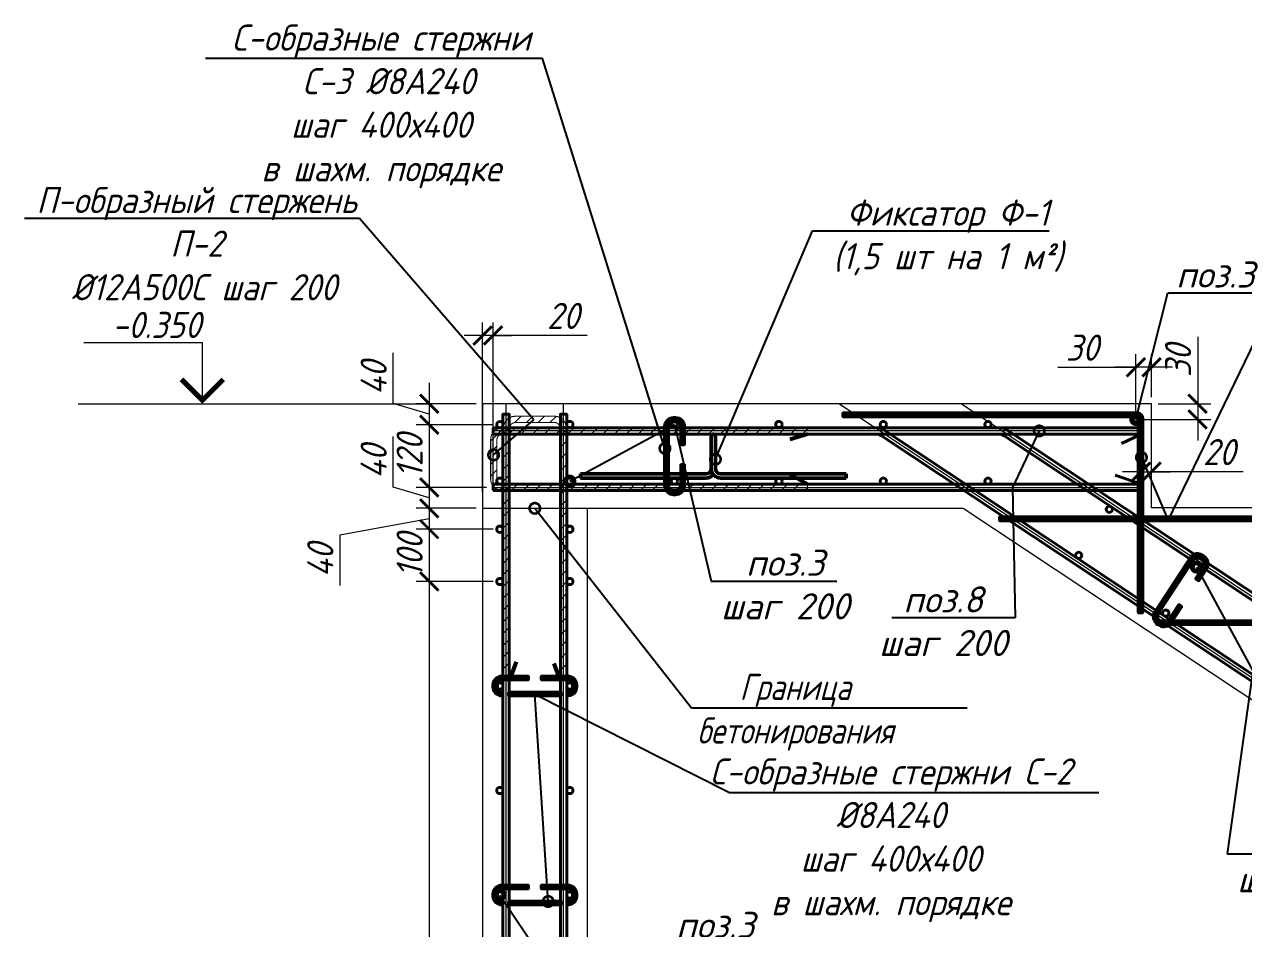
# Model space of a CAD drawing. Header units: millimetres. Extents: x 504091 to 2165846, y 135022 to 442887.
# Drawn here: x 1337389 to 1339722, y 226477 to 228207 of the extents above; entities that cross this region are included whole.
import ezdxf
from ezdxf import colors
from ezdxf.entities.mleader import LeaderData, LeaderLine
from ezdxf.math import Vec2, Vec3

# ---------------------------------------------------------------- set-up
doc = ezdxf.new("R2010")
doc.units = ezdxf.units.MM
doc.layers.get('Defpoints').update_dxf_attribs({"color": 255})
doc.layers.add('!Defpoints', color=255, linetype='Continuous', lineweight=5, plot=False)
for name, color, linetype, lineweight in [('Арматура 12', 26, 'Continuous', 50), ('К_Арматура 8', 134, 'Continuous', 50), ('КР_Арматура 12', 174, 'Continuous', 40), ('Монолит тонкий', 204, 'Continuous', 9), ('Размер', 7, 'Continuous', 13), ('размеры', 7, 'Continuous', 9), ('Размеры КР', 164, 'Continuous', 9)]:
    doc.layers.add(name, color=color, linetype=linetype, lineweight=lineweight)
doc.layers.add('Контур', color=7, linetype='Continuous')
doc.styles.add('GOST 2.304_new', font='isocpeur.ttf', dxfattribs={"width": 0.9, "oblique": 15})
doc.linetypes.add('зигзаг', pattern='A,0.00254,-5.08,[131,ltypeshp.shx,S=5.08,R=0,X=-5.08,Y=0],-10.16,[131,ltypeshp.shx,S=5.08,R=180,X=5.08,Y=0],-5.08', length=20.32254)
doc.dimstyles.new('SPDS 1_20', dxfattribs={"dimscale": 20, "dimtxt": 2.5, "dimasz": 1.77, "dimexe": 1.25, "dimexo": 0.625, "dimtad": 1, "dimdec": 0, "dimrnd": 0.001, "dimtxsty": 'GOST 2.304_new', "dimblk": 'ARCHTICK', "dimcen": 2.5, "dimdle": 2, "dimclrt": 256, "dimadec": 0, "dimazin": 2, "dimtfac": 0.75, "dimtdec": 0, "dimtmove": 1, "dimatfit": 3, "dimfxl": 0, "dimtolj": 1, "dimlwd": 9, "dimlwe": 9, "dimarcsym": 0})

# ---------------------------------------------------------------- blocks, each defined once
blk = doc.blocks.new('A$C22cdb02d')
at = {"layer": 'К_Арматура 8', "ltscale": 40}
for p, q in [((241.9, 72), (241.9, 10)), ((249.9, 72), (249.9, 10)), ((-8.1, 0), (231.9, 0)), ((-8.1, 0), (-8.1, -8)), ((-8.1, -8), (231.9, -8)), ((499.9, 0), (259.9, 0)), ((499.9, -8), (259.9, -8)), ((499.9, 0), (499.9, -8))]:
    blk.add_line(p, q, dxfattribs=at)
for centre, radius, start, end in [((245.9, 72), 4, 0, 180), ((231.9, 10), 10, 270, 0), ((231.9, 10), 18, 270, 0), ((259.9, 10), 10, 180, 270), ((259.9, 10), 18, 218.9424, 270)]:
    blk.add_arc(centre, radius, start, end, dxfattribs=at)
blk = doc.blocks.new('_DotSmall')
at = {"color": 0, "linetype": 'ByBlock', "lineweight": 35, "const_width": 0.5}
blk.add_lwpolyline([(-0.0625, 0, 1), (0.0625, 0, 1)], format="xyb", close=True, dxfattribs=at)
blk = doc.blocks.new('_ArchTick')
at = {"color": 0, "linetype": 'ByBlock', "const_width": 0.15}
blk.add_lwpolyline([(-0.5, -0.5), (0.5, 0.5)], dxfattribs=at)
blk = doc.blocks.new('*D3734')
at = {"layer": 'Defpoints', "color": 0, "lineweight": 20, "transparency": 16777216}
for p in [(1339515.8, 227550.9), (1339545.8, 227481), (1339515.8, 227451)]:
    blk.add_point(p, dxfattribs=at)
at = {"layer": 'Контур', "color": 0, "lineweight": 9, "transparency": 16777216}
for p, q in [((1339515.8, 227463.5), (1339515.8, 227575.9)), ((1339545.8, 227493.5), (1339545.8, 227575.9)), ((1339366.8, 227550.9), (1339515.8, 227550.9)), ((1339585.8, 227550.9), (1339475.8, 227550.9))]:
    blk.add_line(p, q, dxfattribs=at)
at = {"layer": 'Контур', "color": 0, "lineweight": 9, "transparency": 16777216, "xscale": 35.4, "yscale": 35.4, "zscale": 35.4, "rotation": 180}
blk.add_blockref('_ArchTick', (1339515.8, 227550.9), dxfattribs=at)
at = {"layer": 'Контур', "color": 0, "lineweight": 9, "transparency": 16777216, "xscale": 35.4, "yscale": 35.4, "zscale": 35.4}
blk.add_blockref('_ArchTick', (1339545.8, 227550.9), dxfattribs=at)
at = {"layer": 'Контур', "lineweight": 20, "transparency": 16777216, "insert": (1339413, 227588.4), "char_height": 50, "attachment_point": 5, "style": 'GOST 2.304_new'}
blk.add_mtext('\\A1;30', dxfattribs=at)
blk = doc.blocks.new('*D3735')
at = {"layer": 'Defpoints', "color": 0, "lineweight": 20, "transparency": 16777216}
for p in [(1339545.8, 227481), (1339515.8, 227451), (1339634.1, 227451)]:
    blk.add_point(p, dxfattribs=at)
at = {"layer": 'Контур', "color": 0, "lineweight": 9, "transparency": 16777216}
for p, q in [((1339634.1, 227609.4), (1339634.1, 227481)), ((1339634.1, 227521), (1339634.1, 227411)), ((1339558.3, 227481), (1339659.1, 227481)), ((1339528.3, 227451), (1339659.1, 227451))]:
    blk.add_line(p, q, dxfattribs=at)
at = {"layer": 'Контур', "color": 0, "lineweight": 9, "transparency": 16777216, "xscale": 35.4, "yscale": 35.4, "zscale": 35.4}
for p, rotation in [((1339634.1, 227481), 90), ((1339634.1, 227451), 270)]:
    blk.add_blockref('_ArchTick', p, dxfattribs=dict(at, rotation=rotation))
at = {"layer": 'Контур', "lineweight": 20, "transparency": 16777216, "insert": (1339596.6, 227563.2), "char_height": 50, "attachment_point": 5, "rotation": 90, "style": 'GOST 2.304_new'}
blk.add_mtext('\\A1;30', dxfattribs=at)
blk = doc.blocks.new('*D3763')
at = {"layer": 'Defpoints', "color": 0, "lineweight": 20, "transparency": 16777216}
for p in [(1338265.8, 227481), (1338163.7, 227441), (1338298.8, 227441)]:
    blk.add_point(p, dxfattribs=at)
at = {"layer": 'Размеры КР', "color": 0, "lineweight": 9, "transparency": 16777216}
for p, q in [((1338094.9, 227481.6), (1338094.9, 227578.5)), ((1338163.7, 227521), (1338163.7, 227401)), ((1338163.7, 227461), (1338094.9, 227481.6)), ((1338253.3, 227481), (1338138.7, 227481)), ((1338286.3, 227441), (1338138.7, 227441))]:
    blk.add_line(p, q, dxfattribs=at)
at = {"layer": 'Размеры КР', "color": 0, "lineweight": 9, "transparency": 16777216, "xscale": 35.4, "yscale": 35.4, "zscale": 35.4}
for p, rotation in [((1338163.7, 227481), 90), ((1338163.7, 227441), 270)]:
    blk.add_blockref('_ArchTick', p, dxfattribs=dict(at, rotation=rotation))
at = {"layer": 'Размеры КР', "lineweight": 20, "transparency": 16777216, "insert": (1338057.4, 227530.1), "char_height": 50, "attachment_point": 5, "rotation": 90, "style": 'GOST 2.304_new'}
blk.add_mtext('\\A1;40', dxfattribs=at)
blk = doc.blocks.new('*D3764')
at = {"layer": 'Defpoints', "color": 0, "lineweight": 20, "transparency": 16777216}
for p in [(1338298.8, 227441), (1338163.7, 227321), (1338285.8, 227321)]:
    blk.add_point(p, dxfattribs=at)
at = {"layer": 'Размеры КР', "color": 0, "lineweight": 9, "transparency": 16777216}
for p, q in [((1338163.7, 227481), (1338163.7, 227281)), ((1338286.3, 227441), (1338138.7, 227441)), ((1338273.3, 227321), (1338138.7, 227321))]:
    blk.add_line(p, q, dxfattribs=at)
at = {"layer": 'Размеры КР', "color": 0, "lineweight": 9, "transparency": 16777216, "xscale": 35.4, "yscale": 35.4, "zscale": 35.4}
for p, rotation in [((1338163.7, 227441), 90), ((1338163.7, 227321), 270)]:
    blk.add_blockref('_ArchTick', p, dxfattribs=dict(at, rotation=rotation))
at = {"layer": 'Размеры КР', "lineweight": 20, "transparency": 16777216, "insert": (1338126.2, 227381), "char_height": 50, "attachment_point": 5, "rotation": 90, "style": 'GOST 2.304_new'}
blk.add_mtext('\\A1;120', dxfattribs=at)
blk = doc.blocks.new('*D3765')
at = {"layer": 'Defpoints', "color": 0, "lineweight": 20, "transparency": 16777216}
for p in [(1338285.8, 227321), (1338163.7, 227281), (1338265.8, 227281)]:
    blk.add_point(p, dxfattribs=at)
at = {"layer": 'Размеры КР', "color": 0, "lineweight": 9, "transparency": 16777216}
for p, q in [((1338094.9, 227321.6), (1338094.9, 227418.5)), ((1338163.7, 227361), (1338163.7, 227241)), ((1338163.7, 227301), (1338094.9, 227321.6)), ((1338273.3, 227321), (1338138.7, 227321)), ((1338253.3, 227281), (1338138.7, 227281))]:
    blk.add_line(p, q, dxfattribs=at)
at = {"layer": 'Размеры КР', "color": 0, "lineweight": 9, "transparency": 16777216, "xscale": 35.4, "yscale": 35.4, "zscale": 35.4}
for p, rotation in [((1338163.7, 227321), 90), ((1338163.7, 227281), 270)]:
    blk.add_blockref('_ArchTick', p, dxfattribs=dict(at, rotation=rotation))
at = {"layer": 'Размеры КР', "lineweight": 20, "transparency": 16777216, "insert": (1338057.4, 227370.1), "char_height": 50, "attachment_point": 5, "rotation": 90, "style": 'GOST 2.304_new'}
blk.add_mtext('\\A1;40', dxfattribs=at)
blk = doc.blocks.new('*D3766')
at = {"layer": 'Defpoints', "color": 0, "lineweight": 20, "transparency": 16777216}
for p in [(1338265.8, 227281), (1338163.7, 227241), (1338298.8, 227241)]:
    blk.add_point(p, dxfattribs=at)
at = {"layer": 'Размеры КР', "color": 0, "lineweight": 9, "transparency": 16777216}
for p, q in [((1338163.7, 227321), (1338163.7, 227201)), ((1338253.3, 227281), (1338138.7, 227281)), ((1338163.7, 227261), (1337992.8, 227229.8)), ((1337992.8, 227229.8), (1337992.8, 227133)), ((1338286.3, 227241), (1338138.7, 227241))]:
    blk.add_line(p, q, dxfattribs=at)
at = {"layer": 'Размеры КР', "color": 0, "lineweight": 9, "transparency": 16777216, "xscale": 35.4, "yscale": 35.4, "zscale": 35.4}
for p, rotation in [((1338163.7, 227281), 90), ((1338163.7, 227241), 270)]:
    blk.add_blockref('_ArchTick', p, dxfattribs=dict(at, rotation=rotation))
at = {"layer": 'Размеры КР', "lineweight": 20, "transparency": 16777216, "insert": (1337955.3, 227181.4), "char_height": 50, "attachment_point": 5, "rotation": 90, "style": 'GOST 2.304_new'}
blk.add_mtext('\\A1;40', dxfattribs=at)
blk = doc.blocks.new('*D3767')
at = {"layer": 'Defpoints', "color": 0, "lineweight": 20, "transparency": 16777216}
for p in [(1338298.8, 227241), (1338163.7, 227141), (1338298.8, 227141)]:
    blk.add_point(p, dxfattribs=at)
at = {"layer": 'Размеры КР', "color": 0, "lineweight": 9, "transparency": 16777216}
for p, q in [((1338163.7, 227281), (1338163.7, 227101)), ((1338286.3, 227241), (1338138.7, 227241)), ((1338286.3, 227141), (1338138.7, 227141))]:
    blk.add_line(p, q, dxfattribs=at)
at = {"layer": 'Размеры КР', "color": 0, "lineweight": 9, "transparency": 16777216, "xscale": 35.4, "yscale": 35.4, "zscale": 35.4}
for p, rotation in [((1338163.7, 227241), 90), ((1338163.7, 227141), 270)]:
    blk.add_blockref('_ArchTick', p, dxfattribs=dict(at, rotation=rotation))
at = {"layer": 'Размеры КР', "lineweight": 20, "transparency": 16777216, "insert": (1338126.2, 227191), "char_height": 50, "attachment_point": 5, "rotation": 90, "style": 'GOST 2.304_new'}
blk.add_mtext('\\A1;100', dxfattribs=at)
blk = doc.blocks.new('*D3768')
at = {"layer": 'Defpoints', "color": 0, "lineweight": 20, "transparency": 16777216}
for p in [(1338298.8, 227141), (1338163.7, 224941), (1338298.8, 224941)]:
    blk.add_point(p, dxfattribs=at)
at = {"layer": 'Размеры КР', "color": 0, "lineweight": 9, "transparency": 16777216}
for p, q in [((1338163.7, 227181), (1338163.7, 224901)), ((1338286.3, 227141), (1338138.7, 227141)), ((1338286.3, 224941), (1338138.7, 224941))]:
    blk.add_line(p, q, dxfattribs=at)
at = {"layer": 'Размеры КР', "color": 0, "lineweight": 9, "transparency": 16777216, "xscale": 35.4, "yscale": 35.4, "zscale": 35.4}
for p, rotation in [((1338163.7, 227141), 90), ((1338163.7, 224941), 270)]:
    blk.add_blockref('_ArchTick', p, dxfattribs=dict(at, rotation=rotation))
at = {"layer": 'Размеры КР', "lineweight": 20, "transparency": 16777216, "insert": (1338126.2, 226041), "char_height": 50, "attachment_point": 5, "rotation": 90, "style": 'GOST 2.304_new'}
blk.add_mtext('\\A1;200х11=2200', dxfattribs=at)
blk = doc.blocks.new('*D3772')
at = {"layer": 'Defpoints', "color": 0, "lineweight": 20, "transparency": 16777216}
for p in [(1339545.8, 227351.1), (1339525.8, 227321), (1339545.8, 227321)]:
    blk.add_point(p, dxfattribs=at)
at = {"layer": 'Размеры КР', "color": 0, "lineweight": 9, "transparency": 16777216}
for p, q in [((1339525.8, 227333.5), (1339525.8, 227376.1)), ((1339545.8, 227333.5), (1339545.8, 227376.1)), ((1339525.8, 227351.1), (1339490.4, 227351.1)), ((1339525.8, 227351.1), (1339545.8, 227351.1)), ((1339525.8, 227351.1), (1339545.8, 227351.1)), ((1339545.8, 227351.1), (1339581.2, 227351.1)), ((1339721.2, 227351.1), (1339545.8, 227351.1))]:
    blk.add_line(p, q, dxfattribs=at)
at = {"layer": 'Размеры КР', "color": 0, "lineweight": 9, "transparency": 16777216, "xscale": 35.4, "yscale": 35.4, "zscale": 35.4}
blk.add_blockref('_ArchTick', (1339525.8, 227351.1), dxfattribs=at)
at = {"layer": 'Размеры КР', "color": 0, "lineweight": 9, "transparency": 16777216, "xscale": 35.4, "yscale": 35.4, "zscale": 35.4, "rotation": 180}
blk.add_blockref('_ArchTick', (1339545.8, 227351.1), dxfattribs=at)
at = {"layer": 'Размеры КР', "lineweight": 20, "transparency": 16777216, "insert": (1339675, 227388.6), "char_height": 50, "attachment_point": 5, "style": 'GOST 2.304_new'}
blk.add_mtext('\\A1;20', dxfattribs=at)
blk = doc.blocks.new('*D3773')
at = {"layer": 'Defpoints', "color": 0, "lineweight": 20, "transparency": 16777216}
for p in [(1338265.8, 227611.7), (1338265.8, 227299.7), (1338285.8, 227315)]:
    blk.add_point(p, dxfattribs=at)
at = {"layer": 'Размеры КР', "color": 0, "lineweight": 9, "transparency": 16777216}
for p, q in [((1338265.8, 227312.2), (1338265.8, 227636.7)), ((1338285.8, 227327.5), (1338285.8, 227636.7)), ((1338265.8, 227611.7), (1338230.4, 227611.7)), ((1338285.8, 227611.7), (1338265.8, 227611.7)), ((1338285.8, 227611.7), (1338265.8, 227611.7)), ((1338285.8, 227611.7), (1338321.2, 227611.7)), ((1338466.1, 227611.7), (1338285.8, 227611.7))]:
    blk.add_line(p, q, dxfattribs=at)
at = {"layer": 'Размеры КР', "color": 0, "lineweight": 9, "transparency": 16777216, "xscale": 35.4, "yscale": 35.4, "zscale": 35.4}
blk.add_blockref('_ArchTick', (1338265.8, 227611.7), dxfattribs=at)
at = {"layer": 'Размеры КР', "color": 0, "lineweight": 9, "transparency": 16777216, "xscale": 35.4, "yscale": 35.4, "zscale": 35.4, "rotation": 180}
blk.add_blockref('_ArchTick', (1338285.8, 227611.7), dxfattribs=at)
at = {"layer": 'Размеры КР', "lineweight": 20, "transparency": 16777216, "insert": (1338419.9, 227649.2), "char_height": 50, "attachment_point": 5, "style": 'GOST 2.304_new'}
blk.add_mtext('\\A1;20', dxfattribs=at)

msp = doc.modelspace()

# ---------------------------------------------------------------- hatches: boundary and pattern name
at = {"layer": 'Размер', "lineweight": 13, "transparency": 33554687}
h = msp.add_hatch(dxfattribs=at)
h.set_pattern_fill('ANSI31', color=256, scale=5)
h.set_pattern_definition([(45, (182659.534, -3054.369), (-11.22532015, 11.22532015), [])])
edge = h.paths.add_edge_path()
edge.add_line((1338328.009, 227457.0795), (1338403.8043, 227457.0795))
edge.add_arc((1338403.8043, 227435.1795), 21.9, 360, 450, ccw=False)
edge.add_line((1338425.7043, 227435.1795), (1338427.0468, 226950.9774))
edge.add_line((1338427.0468, 226950.9774), (1338415.0469, 226950.9502))
edge.add_line((1338415.0469, 226950.9502), (1338413.7043, 227435.1795))
edge.add_arc((1338403.8043, 227435.1795), 9.9, 360, 450)
edge.add_line((1338403.8043, 227445.0795), (1338328.009, 227445.0795))
edge.add_arc((1338328.009, 227435.1795), 9.9, 450, 540)
edge.add_line((1338318.109, 227435.1795), (1338317.0469, 226950.9794))
edge.add_line((1338317.0469, 226950.9794), (1338305.0468, 226950.9771))
edge.add_line((1338305.0468, 226950.9771), (1338306.109, 227435.1795))
edge.add_arc((1338328.009, 227435.1795), 21.9, 450, 540, ccw=False)
h = msp.add_hatch(dxfattribs=at)
h.set_pattern_fill('ANSI31', color=256, scale=5)
h.set_pattern_definition([(45, (184348.144, -2836.369), (-11.22532015, 11.22532015), [])])
edge = h.paths.add_edge_path()
edge.add_line((1338887.3783, 227434.7107), (1338303.1762, 227434.5837))
edge.add_arc((1338303.1762, 227412.6837), 21.9, 90, 180)
edge.add_line((1338281.2762, 227412.6837), (1338281.2762, 227336.8885))
edge.add_arc((1338303.1762, 227336.8885), 21.9, 180, 270)
edge.add_line((1338303.1762, 227314.9885), (1338887.3783, 227314.9885))
edge.add_line((1338887.3783, 227314.9885), (1338887.3783, 227326.9885))
edge.add_line((1338887.3783, 227326.9885), (1338303.1762, 227326.9885))
edge.add_arc((1338303.1762, 227336.8885), 9.9, 180, 270, ccw=False)
edge.add_line((1338293.2762, 227336.8885), (1338293.2762, 227412.6837))
edge.add_arc((1338303.1762, 227412.6837), 9.9, 90, 180, ccw=False)
edge.add_line((1338303.1762, 227422.5837), (1338887.3783, 227422.7107))
edge.add_line((1338887.3783, 227422.7107), (1338887.3783, 227434.7107))

# ---------------------------------------------------------------- linework, layer by layer
at = {"layer": '!Defpoints', "lineweight": 15, "ltscale": 100}
for p, q in [((1339182.4705, 227480.9783), (1343100.7874, 224881.8281)), ((1339525.7874, 227428.9885), (1338285.7874, 227428.9885)), ((1338285.7874, 227320.9885), (1339525.7874, 227320.9885))]:
    msp.add_line(p, q, dxfattribs=at)
for points in [[(1346005.7874, 224630.7752), (1338330.7874, 224630.7752, -0.414213562), (1338310.7874, 224650.7752), (1338310.7874, 227480.9783)], [(1346005.7874, 224630.7752), (1338440.7874, 224630.7752, -0.414213562), (1338420.7874, 224650.7752), (1338420.7874, 227480.9783)], [(1342716.7874, 224630.7752, 0.400138882), (1342740.7874, 224655.2602), (1342740.7874, 224964.6275), (1338947.2938, 227480.9783)]]:
    msp.add_lwpolyline(points, format="xyb", dxfattribs=at)
at = {"layer": 'Арматура 12', "lineweight": 53, "ltscale": 20}
for p, q in [((1338887.3783, 227422.9885), (1338853.5272, 227412.9142)), ((1338887.3783, 227326.9885), (1338854.7723, 227344.979)), ((1338317.0468, 226950.9771), (1338330.4195, 226987.2758)), ((1338415.0469, 226950.9504), (1338402.5513, 226983.9716))]:
    msp.add_line(p, q, dxfattribs=at)
for points in [[(1339515.7874, 227456.9783), (1338956.3389, 227456.9783), (1338956.3389, 227462.9783), (1339517.7874, 227462.9783, -0.414213562), (1339527.7874, 227452.9783), (1339527.7874, 227081.8974), (1339521.7874, 227081.8974), (1339521.7874, 227450.9783)], [(1338620.9466, 227434.9885, -0.47562841), (1338631.2499, 227447.5059), (1338635.0952, 227447.5059, -0.414213562), (1338645.5952, 227437.0059), (1338645.5952, 227403.9655), (1338651.5952, 227403.9655), (1338651.5952, 227437.0059, 0.414213562), (1338635.0952, 227453.5059), (1338631.2499, 227453.5059, 0.450483028), (1338614.8563, 227434.9885, 0.242110317)], [(1338614.7499, 227326.602), (1338614.7499, 227324.8459, 0.414213562), (1338631.2499, 227308.3459), (1338635.0952, 227308.3459, 0.414213562), (1338651.5952, 227324.8459), (1338651.5952, 227363.7758), (1338645.5952, 227363.7758), (1338645.5952, 227324.8459, -0.414213562), (1338635.0952, 227314.3459), (1338631.2499, 227314.3459, -0.414213562), (1338620.7499, 227324.8459), (1338620.7499, 227326.602)], [(1339815.7874, 227257.9783), (1339256.3389, 227257.9783), (1339256.3389, 227263.9783), (1339817.7874, 227263.9783, -0.414213562), (1339827.7874, 227253.9783), (1339827.7874, 226882.8974), (1339821.7874, 226882.8974), (1339821.7874, 227251.9783)], [(1339626.0323, 227183.6509, -0.385584486), (1339639.3542, 227185.3534), (1339642.5684, 227183.2427, -0.414213562), (1339645.5818, 227168.7024), (1339631.4998, 227146.9884), (1339636.5151, 227143.695), (1339650.5971, 227165.4091, 0.414213562), (1339645.8618, 227188.2581), (1339642.6476, 227190.3687, 0.394921318), (1339621.0197, 227186.9484, 0.242110317)], [(1339553.8104, 227084.6069), (1339552.8465, 227083.139, 0.414213562), (1339557.5818, 227060.29), (1339560.796, 227058.1793, 0.414213562), (1339583.645, 227062.9146), (1339602.7668, 227092.2087), (1339597.7515, 227095.5021), (1339578.6297, 227066.208, -0.414213562), (1339564.0894, 227063.1946), (1339560.8752, 227065.3053, -0.414213562), (1339557.8618, 227079.8456), (1339558.8258, 227081.3135)], [(1340115.7874, 227058.9783), (1339556.3389, 227058.9783), (1339556.3389, 227064.9783), (1340117.7874, 227064.9783, -0.414213562), (1340127.7874, 227054.9783), (1340127.7874, 226683.8974), (1340121.7874, 226683.8974), (1340121.7874, 227052.9783)], [(1338304.8252, 226922.5556), (1338303.3252, 226922.5556, -0.414213562), (1338286.8252, 226939.0556), (1338286.8252, 226942.9009, -0.414213562), (1338303.3252, 226959.4009), (1338352.2551, 226959.4009), (1338352.2551, 226953.4009), (1338303.3252, 226953.4009, 0.414213562), (1338292.8252, 226942.9009), (1338292.8252, 226939.0556, 0.414213562), (1338303.3252, 226928.5556), (1338304.8252, 226928.5556)], [(1338426.8252, 226928.6613, 0.460305877), (1338438.8252, 226939.0556), (1338438.8252, 226942.9009, 0.414213562), (1338428.3252, 226953.4009), (1338379.4096, 226953.4009), (1338379.4096, 226959.4009), (1338428.3252, 226959.4009, -0.414213562), (1338444.8252, 226942.9009), (1338444.8252, 226939.0556, -0.441038441), (1338426.8252, 226922.6068, -0.242110317)], [(1338304.8252, 226522.5556), (1338303.3252, 226522.5556, -0.414213562), (1338286.8252, 226539.0556), (1338286.8252, 226542.9009, -0.414213562), (1338303.3252, 226559.4009), (1338352.2551, 226559.4009), (1338352.2551, 226553.4009), (1338303.3252, 226553.4009, 0.414213562), (1338292.8252, 226542.9009), (1338292.8252, 226539.0556, 0.414213562), (1338303.3252, 226528.5556), (1338304.8252, 226528.5556)], [(1338426.8252, 226528.6613, 0.460305877), (1338438.8252, 226539.0556), (1338438.8252, 226542.9009, 0.414213562), (1338428.3252, 226553.4009), (1338379.4096, 226553.4009), (1338379.4096, 226559.4009), (1338428.3252, 226559.4009, -0.414213562), (1338444.8252, 226542.9009), (1338444.8252, 226539.0556, -0.441038441), (1338426.8252, 226522.6068, -0.242110317)]]:
    msp.add_lwpolyline(points, format="xyb", dxfattribs=at)
for points in [[(1338887.3783, 227434.9885, 2, 2, 0), (1338303.1762, 227434.5837, 2, 2, 0.414213562), (1338281.2762, 227412.6837, 2, 2, 0), (1338281.2762, 227336.8885, 2, 2, 0.414213562), (1338303.1762, 227314.9885, 2, 2, 0), (1338887.3783, 227314.9885, 2, 2, 0), (1338887.3783, 227326.9885, 2, 2, 0), (1338303.1762, 227326.9885, 2, 2, -0.414213562), (1338293.2762, 227336.8885, 2, 2, 0), (1338293.2762, 227412.6837, 2, 2, -0.414213562), (1338303.1762, 227422.5837, 2, 2, 0), (1338887.3783, 227422.9885, 0, 0, 0)], [(1338305.0468, 226950.9771, 2, 2, 0), (1338306.109, 227435.1795, 2, 2, -0.414213562), (1338328.009, 227457.0795, 2, 2, 0), (1338403.8043, 227457.0795, 2, 2, -0.414213562), (1338425.7043, 227435.1795, 2, 2, 0), (1338427.0468, 226950.9774, 2, 2, 0), (1338415.0469, 226950.9504, 2, 2, 0), (1338413.7043, 227435.1795, 2, 2, 0.414213562), (1338403.8043, 227445.0795, 2, 2, 0), (1338328.009, 227445.0795, 2, 2, 0.414213562), (1338318.109, 227435.1795, 2, 2, 0), (1338317.0468, 226950.9771, 0, 0, 0)]]:
    msp.add_lwpolyline(points, format="xyseb", close=True, dxfattribs=at)
for points in [[(1338620.7499, 227326.9885), (1338620.7499, 227434.602), (1338614.7499, 227434.602), (1338614.7499, 227326.9885)], [(1339621.0197, 227186.9484), (1339553.7169, 227084.4569)], [(1339558.7311, 227081.1617), (1339626.0323, 227183.6509)]]:
    msp.add_lwpolyline(points, dxfattribs=at)
for points in [[(1338316.8252, 226928.5556), (1338414.8252, 226928.5556), (1338414.8252, 226922.5556), (1338316.8252, 226922.5556)], [(1338316.8252, 226528.5556), (1338414.8252, 226528.5556), (1338414.8252, 226522.5556), (1338316.8252, 226522.5556)]]:
    msp.add_lwpolyline(points, close=True, dxfattribs=at)
msp.add_circle((1339515.7874, 227450.9783), 6, dxfattribs=at)
at = {"layer": 'КР_Арматура 12', "ltscale": 12}
for p, q in [((1338285.7874, 227422.9885), (1338285.7874, 227434.9885)), ((1339525.7874, 227434.9885), (1338285.7874, 227434.9885)), ((1339525.7874, 227422.9885), (1338285.7874, 227422.9885)), ((1342840.9621, 224890.9783), (1339028.8864, 227419.6551)), ((1341571.1807, 225747.6666), (1339032.5044, 227431.6552)), ((1341404.5147, 225858.2217), (1339032.5044, 227431.6552)), ((1341237.8487, 225968.7769), (1339032.5044, 227431.6552)), ((1341071.1826, 226079.332), (1339032.5044, 227431.6552)), ((1342071.1788, 225416.0012), (1339032.5045, 227431.6552)), ((1341904.5128, 225526.5564), (1339032.5045, 227431.6552)), ((1341737.8467, 225637.1115), (1339032.5045, 227431.6552)), ((1342404.5108, 225194.891), (1339032.5045, 227431.6551)), ((1342237.8448, 225305.4461), (1339032.5045, 227431.6551)), ((1342847.5954, 224900.9782), (1339032.5046, 227431.6551)), ((1342571.1769, 225084.3358), (1339032.5046, 227431.6551)), ((1339264.0632, 227419.6551), (1343085.8429, 224884.5413)), ((1339267.6814, 227431.6551), (1343097.8429, 224890.9813)), ((1339525.7874, 227422.9885), (1339488.199, 227404.8624)), ((1339525.7874, 227434.9885), (1339525.7874, 227422.9885)), ((1339525.7874, 227326.9885), (1339476.2466, 227344.3589)), ((1338285.7874, 227314.9885), (1338285.7874, 227326.9885)), ((1338285.7874, 227326.9885), (1339525.7874, 227326.9885)), ((1339525.7874, 227326.9885), (1339525.7874, 227314.9885)), ((1338285.7874, 227314.9885), (1339525.7874, 227314.9885))]:
    msp.add_line(p, q, dxfattribs=at)
for points in [[(1346005.7874, 224624.7752), (1338324.7874, 224624.7752, -0.414213562), (1338304.7874, 224644.7752), (1338304.7874, 227460.9783), (1338316.7874, 227460.9783), (1338316.7874, 224656.7752, 0.414213562), (1338336.7874, 224636.7752), (1342716.7877, 224636.7752)], [(1346005.7874, 224624.7752), (1338434.7874, 224624.7752, -0.414213562), (1338414.7874, 224644.7752), (1338414.7874, 227460.9783), (1338426.7874, 227460.9783), (1338426.7874, 224656.7752, 0.414213562), (1338446.7874, 224636.7752), (1342716.7877, 224636.7752)]]:
    msp.add_lwpolyline(points, format="xyb", dxfattribs=at)
for centre in [(1338298.7885, 227440.9885), (1338432.7562, 227441.375), (1338632.7562, 227441.375), (1338832.7562, 227441.375), (1339032.7562, 227441.375), (1339232.7562, 227441.375), (1338298.7885, 227332.9885), (1338432.7562, 227332.9885), (1338632.7562, 227332.9885), (1338832.7562, 227332.9885), (1339032.7562, 227332.9885), (1339232.7562, 227332.9885), (1339464.9852, 227279.1768), (1338298.8252, 227240.9783), (1338432.7874, 227240.9783), (1339406.3873, 227190.8381), (1339631.6513, 227168.6217), (1338298.8252, 227140.9783), (1338432.7874, 227140.9783), (1339573.0533, 227080.283), (1338298.8252, 226940.9783), (1338432.7874, 226940.9783), (1338298.8252, 226740.9783), (1338432.7874, 226740.9783), (1338298.8252, 226540.9783), (1338432.7874, 226540.9783)]:
    msp.add_circle(centre, 6, dxfattribs=at)
for centre, start in [((1338713.0872, 227402.9885), 83.7401021), ((1338716.6773, 227414.9885), 83.805382), ((1339017.8309, 227402.9885), 56.442357), ((1339021.4491, 227414.9885), 56.442357), ((1339253.0077, 227402.9885), 56.442357), ((1339256.6259, 227414.9885), 56.442357)]:
    msp.add_arc(centre, 20, start, 90, dxfattribs=at)
at = {"layer": 'Монолит тонкий', "lineweight": 15, "ltscale": 100}
for p, q in [((1338465.7874, 227280.9783), (1339185.4845, 227280.9783)), ((1338465.7874, 227280.9783), (1338465.7874, 224890.9783)), ((1339185.4845, 227280.9783), (1342695.7874, 224952.4773))]:
    msp.add_line(p, q, dxfattribs=at)
for points in [[(1339545.7874, 227281.9783), (1339545.7874, 227480.9783), (1338265.7874, 227480.9783), (1338265.7874, 224890.9783)], [(1339845.7874, 227082.9783), (1339845.7874, 227281.9783), (1339545.7874, 227281.9783)]]:
    msp.add_lwpolyline(points, dxfattribs=at)
at = {"layer": 'размеры', "ltscale": 50}
msp.add_line((1337491.7511, 227480.9783), (1338166.2949, 227480.9783), dxfattribs=at)
msp.add_lwpolyline([(1337729.7324, 227480.9783), (1337729.7324, 227597.8997), (1337502.8838, 227597.8997)], dxfattribs=at)
at = {"layer": 'размеры', "ltscale": 50, "const_width": 9.6}
msp.add_lwpolyline([(1337689.7324, 227527.7665), (1337729.7324, 227487.7665), (1337769.7324, 227527.7665)], dxfattribs=at)
at = {"layer": 'Размеры КР', "linetype": 'зигзаг', "lineweight": 20}
msp.add_line((1338265.7874, 227280.9783), (1338465.7874, 227280.9783), dxfattribs=at)

# ---------------------------------------------------------------- block references
at = {"layer": 'Контур', "lineweight": 20, "xscale": -1}
msp.add_blockref('A$C22cdb02d', (1338953.2126, 227346.9885), dxfattribs=at)

# ---------------------------------------------------------------- texts
at = {"layer": 'размеры', "ltscale": 50, "style": 'GOST 2.304_new', "oblique": 15, "width": 0.9}
msp.add_text('-0.350', height=50, dxfattribs=at).set_placement((1337556.8339, 227606.889))

# ---------------------------------------------------------------- dimensions: what is measured, and where the dimension line sits
at = {"layer": 'Контур', "lineweight": 20}
for base, angle, picture, middle in [((1339515.7874, 227550.9363), 180, '*D3734', (1339412.9931, 227565.3831)), ((1339634.089, 227450.9783), 90, '*D3735', (1339647.6695, 227563.2241))]:
    dim = msp.add_linear_dim(base=base, p1=(1339545.7874, 227480.9783), p2=(1339515.7874, 227450.9783), angle=angle, dimstyle='SPDS 1_20', dxfattribs=at)
    dim.commit()
    dim.dimension.update_dxf_attribs({"geometry": picture, "text_midpoint": middle, "dimtype": 160})
at = {"layer": 'Размеры КР', "lineweight": 20}
for base, p1, p2, picture, middle in [((1338265.7874, 227611.6764), (1338285.7874, 227314.9885), (1338265.7874, 227299.7482), '*D3773', (1338419.9154, 227596.2311)), ((1339545.7874, 227351.1164), (1339525.7874, 227320.9885), (1339545.7874, 227320.9885), '*D3772', (1339674.9815, 227329.1965))]:
    dim = msp.add_linear_dim(base=base, p1=p1, p2=p2, dimstyle='SPDS 1_20', dxfattribs=at)
    dim.commit()
    dim.dimension.update_dxf_attribs({"geometry": picture, "text_midpoint": middle, "dimtype": 160})
for base, p1, p2, picture, middle in [((1338163.674, 227440.9885), (1338265.7874, 227480.9783), (1338298.7885, 227440.9885), '*D3763', (1338057.424, 227494.1084)), ((1338163.674, 227320.9885), (1338298.7885, 227440.9885), (1338285.7874, 227320.9885), '*D3764', (1338126.174, 227380.9885)), ((1338163.674, 227280.9783), (1338285.7874, 227320.9885), (1338265.7874, 227280.9783), '*D3765', (1338057.424, 227334.1084))]:
    dim = msp.add_linear_dim(base=base, p1=p1, p2=p2, angle=90, dimstyle='SPDS 1_20', dxfattribs=at)
    dim.commit()
    dim.dimension.update_dxf_attribs({"geometry": picture, "text_midpoint": middle})
for base, p1, p2, picture, middle in [((1338163.674, 227240.9783), (1338265.7874, 227280.9783), (1338298.8252, 227240.9783), '*D3766', (1337992.803, 227217.3499)), ((1338163.674, 227140.9783), (1338298.8252, 227240.9783), (1338298.8252, 227140.9783), '*D3767', (1338163.674, 227190.9783))]:
    dim = msp.add_linear_dim(base=base, p1=p1, p2=p2, angle=90, dimstyle='SPDS 1_20', dxfattribs=at)
    dim.commit()
    dim.dimension.update_dxf_attribs({"geometry": picture, "text_midpoint": middle, "dimtype": 160})
dim = msp.add_linear_dim(base=(1338163.674, 224940.9783), p1=(1338298.8252, 227140.9783), p2=(1338298.8252, 224940.9783), angle=90, text='200х11=<>', dimstyle='SPDS 1_20', dxfattribs=at)
dim.commit()
dim.dimension.update_dxf_attribs({"geometry": '*D3768', "text_midpoint": (1338126.174, 226040.9783)})

# ---------------------------------------------------------------- leaders
at = {"layer": 'Размер', "ltscale": 20}
ml = msp.add_multileader_mtext('Standard', dxfattribs=at)
ml.set_content('\\A1;С-образные стержни\\P С-3 %%C8А240\\Pшаг 400х400\\Pв шахм. порядке ', color=256, style='GOST 2.304_new')
ml.set_leader_properties()
ml.set_arrow_properties(name='DOTSMALL')
ml.build(insert=Vec2(0, 0))
ml.multileader.update_dxf_attribs({"text_left_attachment_type": 6, "text_right_attachment_type": 6, "arrow_head_size": 40})
ctx = ml.context
ctx.base_point, ctx.char_height, ctx.arrow_head_size, ctx.landing_gap_size, ctx.plane_origin = Vec3(1337770.7705, 228141.744), 50, 40, 0, Vec3(1340832.8823, 258130.2286)
ctx.left_attachment, ctx.right_attachment, ctx.text_align_type = 6, 6, 1
notes = []
notes.append((ctx, [(1, (1, 1, 0), (1338380.6552, 228141.744), (-1, 0), 8, [(1, [(1338614.7499, 227395.5939)], 0, [])])]))
ctx.mtext.insert, ctx.mtext.width, ctx.mtext.alignment, ctx.mtext.flow_direction = Vec3(1338071.7129, 228206.744), 1362.226502, 2, 5
ml = msp.add_multileader_mtext('Standard', dxfattribs=at)
ml.set_content('\\A1;П-образный стержень П-2\\P %%C12А500С шаг 200', color=256, style='GOST 2.304_new')
ml.set_leader_properties()
ml.set_arrow_properties(name='DOTSMALL')
ml.build(insert=Vec2(0, 0))
ml.multileader.update_dxf_attribs({"text_left_attachment_type": 6, "text_right_attachment_type": 6, "arrow_head_size": 40})
ctx = ml.context
ctx.base_point, ctx.char_height, ctx.arrow_head_size, ctx.landing_gap_size, ctx.plane_origin = Vec3(1337415.3868, 227835.8288), 50, 40, 0, Vec3(1340974.4788, 257389.3662)
ctx.left_attachment, ctx.right_attachment, ctx.text_align_type = 6, 6, 1
notes.append((ctx, [(1, (1, 1, 0), (1338030.3741, 227835.8288), (-1, 0), 8, [(0, [(1338286.8541, 227383.1604), (1338363.6827, 227450.5219)], 0, [])])]))
ctx.mtext.insert, ctx.mtext.width, ctx.mtext.alignment, ctx.mtext.flow_direction = Vec3(1337718.8804, 227895.8288), 627.027399, 2, 5
ml = msp.add_multileader_mtext('Standard', dxfattribs=at)
ml.set_content('\\A1;Фиксатор Ф-1 \\P(1,5 шт на 1 м²)', color=256, style='GOST 2.304_new')
ml.set_leader_properties()
ml.set_arrow_properties(name='DOTSMALL')
ml.build(insert=Vec2(0, 0))
ml.multileader.update_dxf_attribs({"text_left_attachment_type": 6, "text_right_attachment_type": 6, "arrow_head_size": 40})
ctx = ml.context
ctx.base_point, ctx.char_height, ctx.arrow_head_size, ctx.landing_gap_size, ctx.plane_origin = Vec3(1338905.1598, 227811.7972), 50, 40, 0, Vec3(1338573.198, 256415.7578)
ctx.left_attachment, ctx.right_attachment, ctx.text_align_type = 6, 6, 1
notes.append((ctx, [(1, (1, 1, 0), (1338897.1598, 227811.7972), (1, 0), 8, [(1, [(1338711.3562, 227374.7826)], 0, [])])]))
ctx.mtext.insert, ctx.mtext.rotation, ctx.mtext.width, ctx.mtext.alignment, ctx.mtext.flow_direction = Vec3(1339156.0188, 227871.7972), 6.283185307, 543.43425, 2, 5
ml = msp.add_multileader_mtext('Standard', dxfattribs=at)
ml.set_content('\\A1;{\\W1;поз.3}', color=256, style='GOST 2.304_new')
ml.set_leader_properties()
ml.set_arrow_properties(name='DOTSMALL')
ml.build(insert=Vec2(0, 0))
ml.multileader.update_dxf_attribs({"text_left_attachment_type": 6, "text_right_attachment_type": 6, "dogleg_length": 4, "arrow_head_size": 40})
ctx = ml.context
ctx.base_point, ctx.char_height, ctx.arrow_head_size, ctx.landing_gap_size, ctx.plane_origin = Vec3(1339585.2927, 227693.3535), 50, 40, 0, Vec3(1385575.6582, 518786.7474)
ctx.left_attachment, ctx.right_attachment, ctx.text_align_type = 6, 6, 1
notes.append((ctx, [(0, (1, 1, 0), (1339577.2927, 227693.3535), (1, 0), 8, [(0, [(1339515.7874, 227450.9783)], 0, [])])]))
ctx.mtext.insert, ctx.mtext.width, ctx.mtext.alignment, ctx.mtext.flow_direction = Vec3(1339667.9305, 227753.3535), 511.854399, 2, 5
ml = msp.add_multileader_mtext('Standard', dxfattribs=at)
ml.set_content('\\A1;{\\W1;поз.6\\Pшаг 200}', color=256, style='GOST 2.304_new')
ml.set_leader_properties()
ml.set_arrow_properties(name='DOTSMALL')
ml.build(insert=Vec2(0, 0))
ml.multileader.update_dxf_attribs({"text_left_attachment_type": 6, "text_right_attachment_type": 6, "dogleg_length": 4, "arrow_head_size": 40})
ctx = ml.context
ctx.base_point, ctx.char_height, ctx.arrow_head_size, ctx.landing_gap_size, ctx.plane_origin = Vec3(1339781.9906, 227663.0523), 50, 40, 0, Vec3(1385669.0596, 518569.1439)
ctx.left_attachment, ctx.right_attachment, ctx.text_align_type = 6, 6, 1
notes.append((ctx, [(0, (1, 1, 0), (1339773.9906, 227663.0523), (1, 0), 8, [(0, [(1339526.4552, 227378.4083), (1339577.3066, 227257.9783)], 0, [])])]))
ctx.mtext.insert, ctx.mtext.width, ctx.mtext.alignment, ctx.mtext.flow_direction = Vec3(1339915.8784, 227723.0523), 511.854399, 2, 5
ml = msp.add_multileader_mtext('Standard', dxfattribs=at)
ml.set_content('\\A1;{\\W1;поз.3}', color=256, style='GOST 2.304_new')
ml.set_leader_properties()
ml.set_arrow_properties(name='DOTSMALL')
ml.build(insert=Vec2(0, 0))
ml.multileader.update_dxf_attribs({"text_left_attachment_type": 6, "text_right_attachment_type": 6, "dogleg_length": 4, "arrow_head_size": 40})
ctx = ml.context
ctx.base_point, ctx.char_height, ctx.arrow_head_size, ctx.landing_gap_size, ctx.plane_origin = Vec3(1339885.2927, 227494.3535), 50, 40, 0, Vec3(1385875.6582, 518587.7474)
ctx.left_attachment, ctx.right_attachment, ctx.text_align_type = 6, 6, 1
notes.append((ctx, [(0, (1, 1, 0), (1339877.2927, 227494.3535), (1, 0), 8, [(0, [(1339815.7874, 227251.9783)], 0, [])])]))
ctx.mtext.insert, ctx.mtext.width, ctx.mtext.alignment, ctx.mtext.flow_direction = Vec3(1339967.9305, 227554.3535), 511.854399, 2, 5
ml = msp.add_multileader_mtext('Standard', dxfattribs=at)
ml.set_content('\\A1;{\\W1;поз.3\\Pшаг 200}', color=256, style='GOST 2.304_new')
ml.set_leader_properties()
ml.set_arrow_properties(name='DOTSMALL')
ml.build(insert=Vec2(0, 0))
ml.multileader.update_dxf_attribs({"text_left_attachment_type": 6, "text_right_attachment_type": 6, "dogleg_length": 4, "arrow_head_size": 40})
ctx = ml.context
ctx.base_point, ctx.char_height, ctx.arrow_head_size, ctx.landing_gap_size, ctx.plane_origin = Vec3(1338710.9561, 227141.8582), 50, 40, 0, Vec3(1383831.0098, 517817.8273)
ctx.left_attachment, ctx.right_attachment, ctx.text_align_type = 6, 6, 1
notes.append((ctx, [(0, (1, 1, 0), (1338702.9561, 227141.8582), (1, 0), 8, [(0, [(1338432.7562, 227332.9885), (1338632.7562, 227441.375)], 0, [])])]))
ctx.mtext.insert, ctx.mtext.width, ctx.mtext.alignment, ctx.mtext.flow_direction = Vec3(1338844.8439, 227201.8582), 511.854399, 2, 5
ml = msp.add_multileader_mtext('Standard', dxfattribs=at)
ml.set_content('\\A1;{\\W1;поз.8\\Pшаг 200}', color=256, style='GOST 2.304_new')
ml.set_leader_properties()
ml.set_arrow_properties(name='DOTSMALL')
ml.build(insert=Vec2(0, 0))
ml.multileader.update_dxf_attribs({"text_left_attachment_type": 6, "text_right_attachment_type": 6, "dogleg_length": 4, "arrow_head_size": 40})
ctx = ml.context
ctx.base_point, ctx.char_height, ctx.arrow_head_size, ctx.landing_gap_size, ctx.plane_origin = Vec3(1339013.3492, 227071.6689), 50, 40, 0, Vec3(1385029.9846, 518170.7181)
ctx.left_attachment, ctx.right_attachment, ctx.text_align_type = 6, 6, 1
notes.append((ctx, [(1, (1, 1, 0), (1339285.1249, 227071.6689), (-1, 0), 4, [(1, [(1339330.9549, 227428.9885), (1339279.9666, 227320.9885)], 0, [])])]))
ctx.mtext.insert, ctx.mtext.width, ctx.mtext.alignment, ctx.mtext.flow_direction = Vec3(1339147.2371, 227131.6689), 511.854399, 2, 5
ml = msp.add_multileader_mtext('Standard', dxfattribs=at)
ml.set_content('\\A1;{\\W0.8;Граница бетонирования}', color=256, style='GOST 2.304_new')
ml.set_leader_properties()
ml.set_arrow_properties(name='DOTSMALL')
ml.build(insert=Vec2(0, 0))
ml.multileader.update_dxf_attribs({"text_left_attachment_type": 6, "text_right_attachment_type": 6, "dogleg_length": 1, "arrow_head_size": 40})
ctx = ml.context
ctx.base_point, ctx.char_height, ctx.arrow_head_size, ctx.landing_gap_size, ctx.plane_origin = Vec3(1338673.2886, 226899.2281), 50, 40, 0, Vec3(1329117.7288, 285529.9029)
ctx.left_attachment, ctx.right_attachment, ctx.text_align_type = 6, 6, 1
notes.append((ctx, [(1, (1, 1, 0), (1338665.2886, 226899.2281), (1, 0), 8, [(0, [(1338365.7874, 227280.9783)], 0, [])])]))
ctx.mtext.insert, ctx.mtext.rotation, ctx.mtext.width, ctx.mtext.alignment, ctx.mtext.flow_direction = Vec3(1338863.9874, 226964.2281), 6.283185307, 514.669921, 2, 5
ml = msp.add_multileader_mtext('Standard', dxfattribs=at)
ml.set_content('\\A1;{\\W1;поз.3\\Pшаг 200}', color=256, style='GOST 2.304_new')
ml.set_leader_properties()
ml.set_arrow_properties(name='DOTSMALL')
ml.build(insert=Vec2(0, 0))
ml.multileader.update_dxf_attribs({"text_left_attachment_type": 6, "text_right_attachment_type": 6, "dogleg_length": 4, "arrow_head_size": 40})
ctx = ml.context
ctx.base_point, ctx.char_height, ctx.arrow_head_size, ctx.landing_gap_size, ctx.plane_origin = Vec3(1339698.6677, 226619.7085), 50, 40, 0, Vec3(1385127.9958, 518132.4921)
ctx.left_attachment, ctx.right_attachment, ctx.text_align_type = 6, 6, 1
notes.append((ctx, [(0, (1, 1, 0), (1339690.6677, 226619.7085), (1, 0), 8, [(1, [(1339631.6513, 227168.6217), (1339739.7193, 226969.7279)], 0, [])])]))
ctx.mtext.insert, ctx.mtext.width, ctx.mtext.alignment, ctx.mtext.flow_direction = Vec3(1339832.5555, 226679.7085), 511.854399, 2, 5
ml = msp.add_multileader_mtext('Standard', dxfattribs=at)
ml.set_content('\\A1;С-образные стержни С-2 %%C8А240\\Pшаг 400х400\\Pв шахм. порядке ', color=256, style='GOST 2.304_new')
ml.set_leader_properties()
ml.set_arrow_properties(name='DOTSMALL')
ml.build(insert=Vec2(0, 0))
ml.multileader.update_dxf_attribs({"text_left_attachment_type": 6, "text_right_attachment_type": 6, "arrow_head_size": 40})
ctx = ml.context
ctx.base_point, ctx.char_height, ctx.arrow_head_size, ctx.landing_gap_size, ctx.plane_origin = Vec3(1338746.0566, 226737.3928), 50, 40, 0, Vec3(1342544.525, 256876.994)
ctx.left_attachment, ctx.right_attachment, ctx.text_align_type = 6, 6, 1
notes.append((ctx, [(0, (1, 1, 0), (1338738.0566, 226737.3928), (1, 0), 8, [(1, [(1338391.2595, 226528.5556), (1338365.8252, 226925.5556)], 0, [])])]))
ctx.mtext.insert, ctx.mtext.width, ctx.mtext.alignment, ctx.mtext.flow_direction = Vec3(1339046.999, 226802.3928), 691.770084, 2, 5
ml = msp.add_multileader_mtext('Standard', dxfattribs=at)
ml.set_content('\\A1;С-образные стержни С-2 %%C8А240\\Pшаг 400х400\\Pв шахм. порядке ', color=256, style='GOST 2.304_new')
ml.set_leader_properties()
ml.set_arrow_properties(name='DOTSMALL')
ml.build(insert=Vec2(0, 0))
ml.multileader.update_dxf_attribs({"text_left_attachment_type": 6, "text_right_attachment_type": 6, "arrow_head_size": 40})
ctx = ml.context
ctx.base_point, ctx.char_height, ctx.arrow_head_size, ctx.landing_gap_size, ctx.plane_origin = Vec3(1339689.6256, 226241.1559), 50, 40, 0, Vec3(1343541.7839, 256261.3986)
ctx.left_attachment, ctx.right_attachment, ctx.text_align_type = 6, 6, 1
notes.append((ctx, [(1, (1, 1, 0), (1340299.5103, 226241.1559), (-1, 0), 8, [(0, [(1340602.6993, 226495.7245), (1340254.0324, 226693.4821)], 0, [])])]))
ctx.mtext.insert, ctx.mtext.width, ctx.mtext.alignment, ctx.mtext.flow_direction = Vec3(1339990.568, 226306.1559), 691.770084, 2, 5
ml = msp.add_multileader_mtext('Standard', dxfattribs=at)
ml.set_content('\\A1;{\\W1;поз.3\\Pшаг 200}', color=256, style='GOST 2.304_new')
ml.set_leader_properties()
ml.set_arrow_properties(name='DOTSMALL')
ml.build(insert=Vec2(0, 0))
ml.multileader.update_dxf_attribs({"text_left_attachment_type": 6, "text_right_attachment_type": 6, "dogleg_length": 4, "arrow_head_size": 40})
ctx = ml.context
ctx.base_point, ctx.char_height, ctx.arrow_head_size, ctx.landing_gap_size, ctx.plane_origin = Vec3(1338577.2073, 226448.6541), 50, 40, 0, Vec3(1384006.5354, 517961.4376)
ctx.left_attachment, ctx.right_attachment, ctx.text_align_type = 6, 6, 1
notes.append((ctx, [(0, (1, 1, 0), (1338569.2073, 226448.6541), (1, 0), 8, [(1, [(1338298.8252, 226540.9783), (1338432.7874, 226340.9783)], 0, [])])]))
ctx.mtext.insert, ctx.mtext.width, ctx.mtext.alignment, ctx.mtext.flow_direction = Vec3(1338711.0952, 226508.6541), 511.854399, 2, 5
for ctx, leaders in notes:
    for number, flags, end, landing, length, lines in leaders:
        leader = LeaderData()
        leader.index, (leader.has_last_leader_line, leader.has_dogleg_vector, leader.attachment_direction) = number, flags
        leader.last_leader_point, leader.dogleg_vector, leader.dogleg_length = Vec3(end), Vec3(landing), length
        for number, points, colour, breaks in lines:
            line = LeaderLine()
            line.index, line.vertices, line.color, line.breaks = number, Vec3.list(points), colors.encode_raw_color(colour), breaks
            leader.lines.append(line)
        ctx.leaders.append(leader)

doc.saveas('drawing.dxf')
